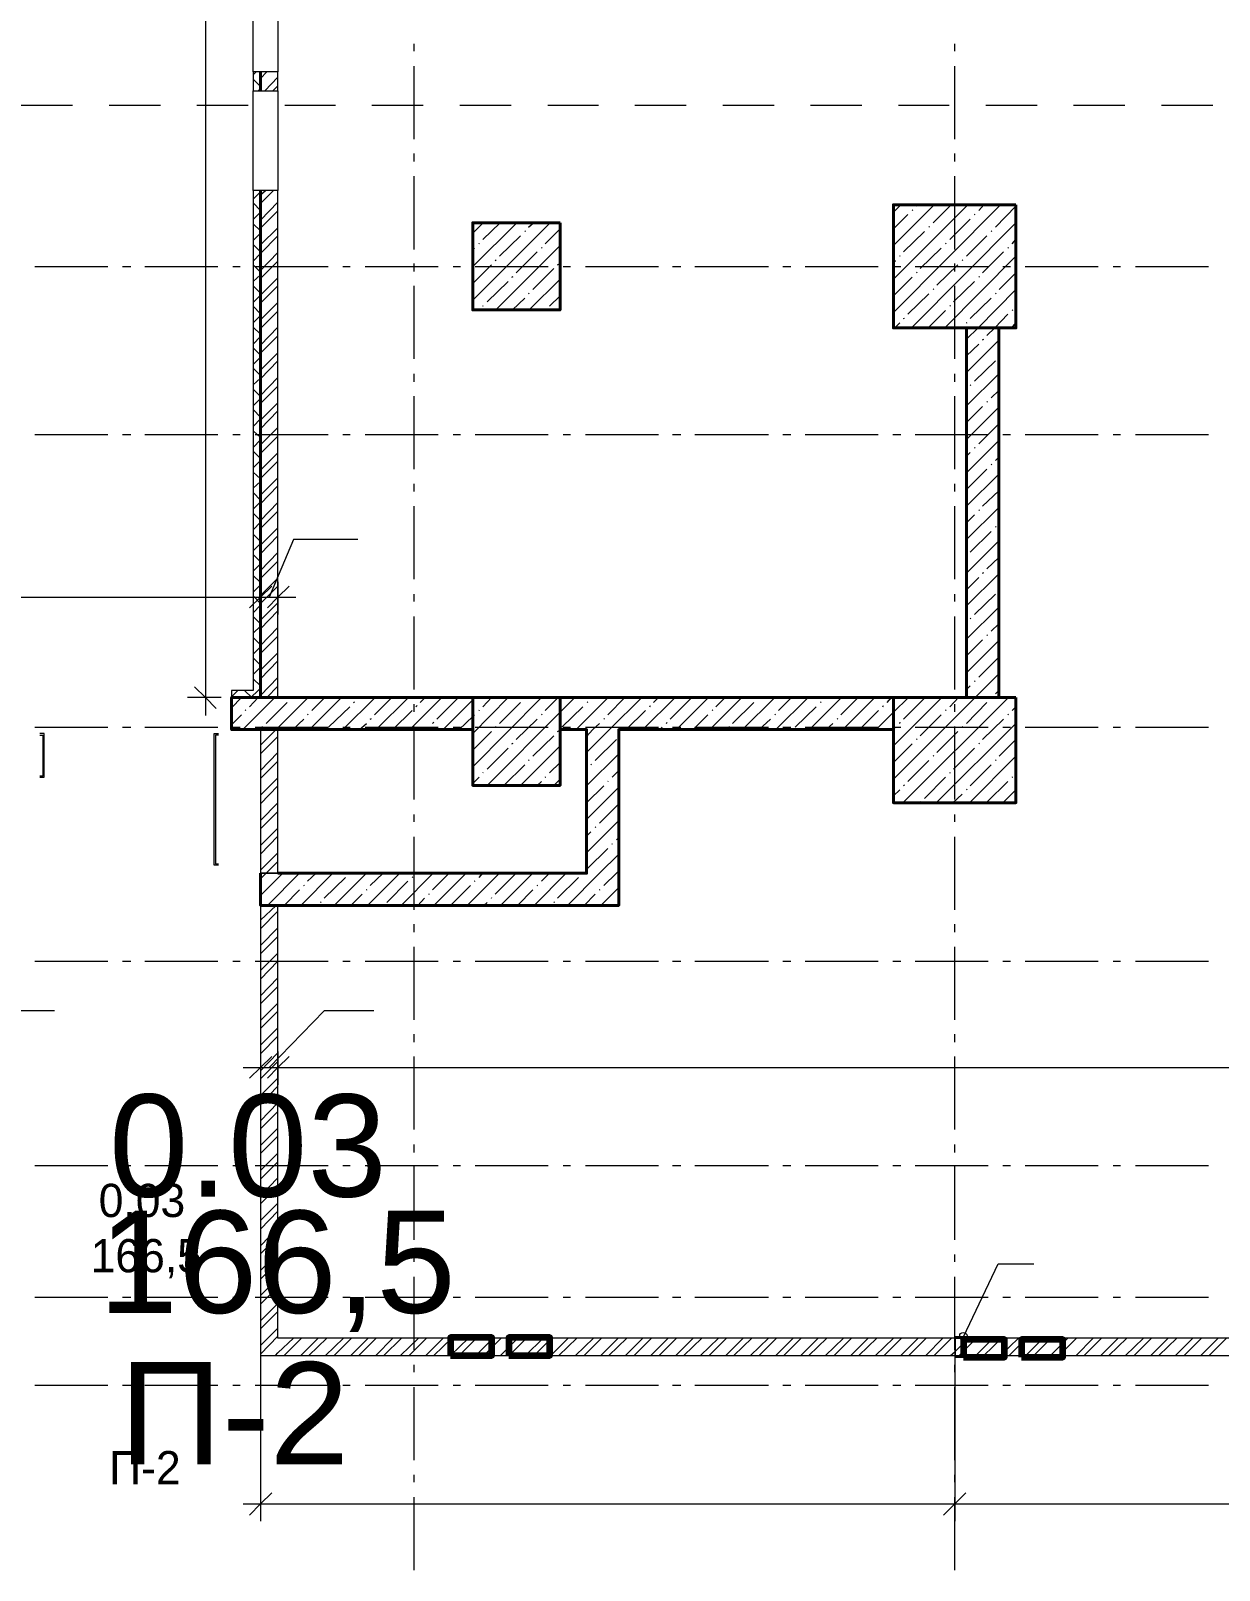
# Model space of a CAD drawing. Header units: millimetres. Extents: x -249154 to 415037, y -45458 to 354837.
# Drawn here: x -203124 to -194986, y 10750 to 21286 of the extents above; entities that cross this region are included whole.
import ezdxf

# ---------------------------------------------------------------- set-up
doc = ezdxf.new("R2010")
doc.units = ezdxf.units.MM
doc.layers.add('501 заделка отвертсии ком', color=5, linetype='Continuous', lineweight=158)
doc.layers.add('PDF _Текст', color=7, linetype='Continuous')
doc.styles.get("Standard").update_dxf_attribs({"font": 'arial.ttf'})

msp = doc.modelspace()

# ---------------------------------------------------------------- linework, layer by layer
at = {"lineweight": 9}
for points in [[(-201926.9, 24709.1), (-201926.9, 21684.4), (-201926.9, 16600.8)], [(-201549.9, 24586.3), (-201600.7, 24586.3), (-201600.7, 21684.4), (-201549.9, 21684.4), (-201431.3, 21684.4), (-201431.3, 21006.6), (-201549.9, 21006.6), (-201600.7, 21006.6), (-201600.7, 21684.4), (-201549.9, 21684.4)], [(-200499.3, 21146.4), (-200499.3, 21197.2)], [(-196796.7, 21146.4), (-196796.7, 21197.2)], [(-201600.7, 20985.4), (-201579.5, 21006.6)], [(-201549.9, 21006.6), (-201600.7, 21006.6), (-201600.7, 20875.2), (-201549.9, 20875.2), (-201431.3, 20875.2), (-201431.3, 20193.2), (-201549.9, 20193.2), (-201600.7, 20193.2), (-201600.7, 20875.2), (-201549.9, 20875.2)], [(-201549.9, 20960), (-201507.5, 21006.6)], [(-201520.2, 20875.2), (-201431.3, 20968.4)], [(-200499.3, 20544.8), (-200499.3, 21044.7)], [(-196796.7, 20544.8), (-196796.7, 21044.7)], [(-201549.9, 20904.9), (-201600.7, 20955.7)], [(-201566.8, 20875.2), (-201549.9, 20892.2)], [(-201465.1, 20875.2), (-201431.3, 20909.1)], [(-203189.3, 20777.8), (-202837.7, 20777.8)], [(-202587.8, 20777.8), (-202236.2, 20777.8)], [(-201986.2, 20777.8), (-201634.6, 20777.8)], [(-201384.7, 20777.8), (-201037.3, 20777.8)], [(-200787.3, 20777.8), (-200435.7, 20777.8)], [(-200185.8, 20777.8), (-199834.1, 20777.8)], [(-199584.2, 20777.8), (-199236.8, 20777.8)], [(-198986.9, 20777.8), (-198635.3, 20777.8)], [(-198385.3, 20777.8), (-198033.7, 20777.8)], [(-197783.8, 20777.8), (-197432.1, 20777.8)], [(-197182.2, 20777.8), (-196834.8, 20777.8)], [(-196584.9, 20777.8), (-196233.3, 20777.8)], [(-195983.3, 20777.8), (-195631.7, 20777.8)], [(-195381.8, 20777.8), (-195030.1, 20777.8)], [(-200499.3, 20392.3), (-200499.3, 20447.4)], [(-196796.7, 20392.3), (-196796.7, 20447.4)], [(-200499.3, 19790.7), (-200499.3, 20290.6)], [(-196796.7, 19790.7), (-196796.7, 20290.6)], [(-201549.9, 20193.2), (-201600.7, 20193.2), (-201600.7, 16770.2), (-201749, 16770.2), (-201749, 16723.6)], [(-201600.7, 20133.9), (-201549.9, 20184.7)], [(-201549.9, 20163.5), (-201516, 20193.2)], [(-201549.9, 20104.2), (-201460.9, 20193.2)], [(-201549.9, 16723.6), (-201431.3, 16723.6), (-201431.3, 20193.2), (-201549.9, 20193.2), (-201549.9, 16770.2)], [(-201549.9, 20057.6), (-201600.7, 20108.5)], [(-201600.7, 19994.1), (-201549.9, 20044.9)], [(-201549.9, 19989.9), (-201431.3, 20112.7)], [(-201549.9, 19934.8), (-201431.3, 20053.4)], [(-197216.1, 20044.9), (-197165.3, 20095.8)], [(-197216.1, 19816.2), (-196936.5, 20095.8)], [(-197216.1, 19587.4), (-196707.7, 20095.8)], [(-197216.1, 19358.6), (-196483.2, 20095.8)], [(-197216.1, 19930.5), (-197118.7, 20028)], [(-197089, 20057.6), (-197084.8, 20061.9)], [(-197059.3, 20087.3), (-197050.9, 20095.8)], [(-196945, 19972.9), (-196822.1, 20095.8)], [(-196661.1, 20028), (-196656.9, 20032.2)], [(-196631.5, 20057.6), (-196597.6, 20095.8)], [(-196517.1, 19943.3), (-196377.3, 20087.3)], [(-201549.9, 19917.8), (-201600.7, 19964.4)], [(-201549.9, 19820.4), (-201431.3, 19939)], [(-200096.8, 19900.9), (-200024.8, 19972.9)], [(-200096.8, 19672.1), (-199796, 19972.9)], [(-200096.8, 19443.4), (-199567.3, 19972.9)], [(-200029, 19858.5), (-199910.4, 19972.9)], [(-199740.9, 19913.6), (-199736.7, 19917.8)], [(-199715.5, 19943.3), (-199681.6, 19972.9)], [(-199601.2, 19828.9), (-199499.5, 19930.5)], [(-197148.3, 19773.8), (-197004.3, 19913.6)], [(-197093.2, 19252.7), (-196377.3, 19972.9)], [(-196974.6, 19943.3), (-196970.4, 19947.5)], [(-196830.6, 19858.5), (-196690.8, 19998.3)], [(-196546.7, 19913.6), (-196542.5, 19917.8)], [(-201600.7, 19850.1), (-201549.9, 19900.9)], [(-201549.9, 19773.8), (-201600.7, 19824.6)], [(-201549.9, 19761.1), (-201431.3, 19883.9)], [(-200054.4, 19828.9), (-200050.2, 19833.1)], [(-199940.1, 19375.6), (-199499.5, 19816.2)], [(-199914.6, 19744.1), (-199770.6, 19883.9)], [(-196860.2, 19828.9), (-196856, 19833.1)], [(-196716.2, 19744.1), (-196576.4, 19883.9)], [(-196402.7, 19828.9), (-196377.3, 19858.5)], [(-201600.7, 19710.3), (-201549.9, 19761.1)], [(-201549.9, 19646.7), (-201431.3, 19769.6)], [(-201549.9, 19591.6), (-201431.3, 19710.3)], [(-200096.8, 19786.5), (-200084.1, 19799.2)], [(-199944.3, 19714.5), (-199935.8, 19718.7)], [(-199800.3, 19629.8), (-199656.2, 19773.8)], [(-199626.6, 19799.2), (-199622.3, 19803.5)], [(-197216.1, 19701.8), (-197203.4, 19714.5)], [(-197173.7, 19744.1), (-197169.5, 19748.4)], [(-197033.9, 19659.4), (-196889.9, 19799.2)], [(-196864.5, 19252.7), (-196377.3, 19744.1)], [(-196745.9, 19714.5), (-196741.6, 19718.7)], [(-196606.1, 19629.8), (-196462, 19773.8)], [(-196432.4, 19799.2), (-196428.1, 19803.5)], [(-203096.1, 19672.1), (-202596.2, 19672.1)], [(-202494.6, 19672.1), (-202439.5, 19672.1)], [(-202342.1, 19672.1), (-201842.2, 19672.1)], [(-201740.5, 19672.1), (-201689.7, 19672.1)], [(-201549.9, 19634), (-201600.7, 19684.8)], [(-201600.7, 19570.5), (-201549.9, 19617.1)], [(-201588, 19672.1), (-201088.1, 19672.1)], [(-200986.4, 19672.1), (-200935.6, 19672.1)], [(-200833.9, 19672.1), (-200334, 19672.1)], [(-200499.3, 19638.2), (-200499.3, 19693.3)], [(-200232.4, 19672.1), (-200181.5, 19672.1)], [(-200096.8, 19557.7), (-199969.7, 19684.8)], [(-200079.9, 19672.1), (-199580, 19672.1)], [(-199829.9, 19600.1), (-199821.4, 19604.3)], [(-199685.9, 19515.4), (-199541.8, 19659.4)], [(-199516.4, 19684.8), (-199508, 19689.1)], [(-199478.3, 19672.1), (-199427.5, 19672.1)], [(-199325.8, 19672.1), (-198825.9, 19672.1)], [(-198728.5, 19672.1), (-198673.4, 19672.1)], [(-198576, 19672.1), (-198071.8, 19672.1)], [(-197974.4, 19672.1), (-197919.3, 19672.1)], [(-197821.9, 19672.1), (-197322, 19672.1)], [(-197220.3, 19672.1), (-197165.3, 19672.1)], [(-197216.1, 19473), (-197089, 19600.1)], [(-197067.8, 19672.1), (-196567.9, 19672.1)], [(-197059.3, 19629.8), (-197055.1, 19634)], [(-196919.5, 19545), (-196775.5, 19684.8)], [(-196796.7, 19638.2), (-196796.7, 19693.3)], [(-196631.5, 19600.1), (-196627.2, 19604.3)], [(-196491.7, 19515.4), (-196377.3, 19629.8)], [(-196466.3, 19672.1), (-196415.4, 19672.1)], [(-196313.7, 19672.1), (-195813.9, 19672.1)], [(-195712.2, 19672.1), (-195661.4, 19672.1)], [(-195559.7, 19672.1), (-195059.8, 19672.1)], [(-201549.9, 19490), (-201600.7, 19540.8)], [(-201549.9, 19477.3), (-201431.3, 19595.9)], [(-201549.9, 19422.2), (-201431.3, 19540.8)], [(-200499.3, 19040.9), (-200499.3, 19540.8)], [(-199999.4, 19430.7), (-199855.3, 19570.5)], [(-199711.3, 19375.6), (-199499.5, 19587.4)], [(-196945, 19515.4), (-196940.7, 19519.6)], [(-196805.2, 19430.7), (-196661.1, 19570.5)], [(-196796.7, 19040.9), (-196796.7, 19540.8)], [(-196716.2, 19176.5), (-196635.7, 19252.7), (-196377.3, 19515.4)], [(-201600.7, 19426.4), (-201549.9, 19477.3)], [(-201549.9, 19350.2), (-201600.7, 19401)], [(-201549.9, 19307.8), (-201431.3, 19426.4)], [(-200029, 19401), (-200024.8, 19405.2)], [(-199825.7, 19375.6), (-199740.9, 19456.1)], [(-199715.5, 19485.7), (-199711.3, 19490)], [(-199571.5, 19401), (-199499.5, 19473)], [(-197118.7, 19345.9), (-196974.6, 19485.7)], [(-196830.6, 19401), (-196826.3, 19405.2)], [(-196690.8, 19316.3), (-196546.7, 19456.1)], [(-196517.1, 19485.7), (-196512.9, 19490)], [(-201600.7, 19286.6), (-201549.9, 19337.5)], [(-201549.9, 19248.5), (-201431.3, 19367.1)], [(-199596.9, 19375.6), (-199596.9, 19375.6)], [(-197207.6, 19252.7), (-197173.7, 19286.6)], [(-197148.3, 19316.3), (-197139.8, 19320.5)], [(-196978.9, 19252.7), (-196860.2, 19371.3)], [(-196716.2, 19286.6), (-196712, 19290.9)], [(-196576.4, 19201.9), (-196521.3, 19252.7), (-196432.4, 19345.9)], [(-196406.9, 19252.7), (-196377.3, 19286.6)], [(-196402.7, 19371.3), (-196398.5, 19375.6)], [(-201549.9, 19210.4), (-201600.7, 19257)], [(-201600.7, 19142.6), (-201549.9, 19193.4)], [(-201549.9, 19134.1), (-201431.3, 19257)], [(-201549.9, 19079), (-201431.3, 19197.7)], [(-196750.1, 19252.7), (-196745.9, 19257)], [(-196606.1, 19172.2), (-196597.6, 19176.5)], [(-201549.9, 19066.3), (-201600.7, 19117.2)], [(-201549.9, 18964.7), (-201431.3, 19083.3)], [(-196716.2, 18947.7), (-196495.9, 19168)], [(-196716.2, 19062.1), (-196631.5, 19142.6)], [(-201600.7, 19002.8), (-201549.9, 19053.6)], [(-201549.9, 18926.5), (-201600.7, 18977.4)], [(-201549.9, 18905.3), (-201431.3, 19028.2)], [(-196661.1, 18888.4), (-196517.1, 19028.2)], [(-201600.7, 18863), (-201549.9, 18909.6)], [(-201549.9, 18791), (-201431.3, 18913.8)], [(-200499.3, 18884.2), (-200499.3, 18939.2)], [(-196796.7, 18884.2), (-196796.7, 18939.2)], [(-196716.2, 18718.9), (-196495.9, 18939.2)], [(-196690.8, 18858.7), (-196686.5, 18863)], [(-201549.9, 18782.5), (-201600.7, 18833.3)], [(-201600.7, 18718.9), (-201549.9, 18769.8)], [(-201549.9, 18735.9), (-201431.3, 18854.5)], [(-200499.3, 18286.8), (-200499.3, 18786.7)], [(-196796.7, 18286.8), (-196796.7, 18786.7)], [(-196546.7, 18774), (-196495.9, 18824.9)], [(-201549.9, 18642.7), (-201600.7, 18693.5)], [(-201549.9, 18621.5), (-201431.3, 18740.1)], [(-201549.9, 18562.2), (-201431.3, 18685.1)], [(-196716.2, 18604.6), (-196606.1, 18714.7)], [(-196716.2, 18490.2), (-196495.9, 18710.5)], [(-196576.4, 18744.4), (-196572.2, 18748.6)], [(-201600.7, 18579.1), (-201549.9, 18630)], [(-201549.9, 18502.9), (-201600.7, 18549.5)], [(-201549.9, 18452.1), (-201431.3, 18570.7)], [(-196631.5, 18460.5), (-196495.9, 18596.1)], [(-203096.1, 18524.1), (-202596.2, 18524.1)], [(-202494.6, 18524.1), (-202439.5, 18524.1)], [(-202342.1, 18524.1), (-201842.2, 18524.1)], [(-201740.5, 18524.1), (-201689.7, 18524.1)], [(-201600.7, 18435.1), (-201549.9, 18486)], [(-201588, 18524.1), (-201088.1, 18524.1)], [(-201549.9, 18392.8), (-201431.3, 18511.4)], [(-200986.4, 18524.1), (-200935.6, 18524.1)], [(-200833.9, 18524.1), (-200334, 18524.1)], [(-200232.4, 18524.1), (-200181.5, 18524.1)], [(-200079.9, 18524.1), (-199580, 18524.1)], [(-199478.3, 18524.1), (-199427.5, 18524.1)], [(-199325.8, 18524.1), (-198825.9, 18524.1)], [(-198728.5, 18524.1), (-198673.4, 18524.1)], [(-198576, 18524.1), (-198071.8, 18524.1)], [(-197974.4, 18524.1), (-197919.3, 18524.1)], [(-197821.9, 18524.1), (-197322, 18524.1)], [(-197220.3, 18524.1), (-197165.3, 18524.1)], [(-197067.8, 18524.1), (-196567.9, 18524.1)], [(-196716.2, 18261.4), (-196495.9, 18481.7)], [(-196466.3, 18524.1), (-196415.4, 18524.1)], [(-196313.7, 18524.1), (-195813.9, 18524.1)], [(-195712.2, 18524.1), (-195661.4, 18524.1)], [(-195559.7, 18524.1), (-195059.8, 18524.1)], [(-201549.9, 18358.9), (-201600.7, 18409.7)], [(-201600.7, 18295.3), (-201549.9, 18346.2)], [(-201549.9, 18278.4), (-201431.3, 18397)], [(-201549.9, 18223.3), (-201431.3, 18341.9)], [(-196716.2, 18375.8), (-196690.8, 18401.2)], [(-196661.1, 18430.9), (-196656.9, 18435.1)], [(-196517.1, 18346.2), (-196495.9, 18367.3)], [(-201549.9, 18219.1), (-201600.7, 18265.7)], [(-201549.9, 18108.9), (-201431.3, 18227.5)], [(-196716.2, 18147), (-196576.4, 18286.8)], [(-196716.2, 18032.7), (-196495.9, 18253)], [(-196546.7, 18316.5), (-196542.5, 18320.7)], [(-201600.7, 18155.5), (-201549.9, 18202.1)], [(-201549.9, 18075), (-201600.7, 18125.9)], [(-201549.9, 18049.6), (-201431.3, 18172.5)], [(-200499.3, 18134.3), (-200499.3, 18185.2)], [(-196796.7, 18134.3), (-196796.7, 18185.2)], [(-196606.1, 18032.7), (-196495.9, 18138.6)], [(-201600.7, 18011.5), (-201549.9, 18062.3)], [(-201549.9, 17935.2), (-201431.3, 18058.1)], [(-200499.3, 17532.8), (-200499.3, 18032.7)], [(-196796.7, 17532.8), (-196796.7, 18032.7)], [(-196716.2, 17803.9), (-196495.9, 18024.2)], [(-201549.9, 17935.2), (-201600.7, 17986.1)], [(-201600.7, 17871.7), (-201549.9, 17922.5)], [(-201549.9, 17880.2), (-201431.3, 17998.8)], [(-196716.2, 17918.3), (-196661.1, 17973.4)], [(-196631.5, 18003), (-196627.2, 18007.2)], [(-201549.9, 17791.2), (-201600.7, 17842)], [(-201549.9, 17765.8), (-201431.3, 17884.4)], [(-201549.9, 17706.5), (-201431.3, 17829.3)], [(-196690.8, 17719.2), (-196546.7, 17859)], [(-196517.1, 17888.6), (-196512.9, 17892.9)], [(-201600.7, 17727.6), (-201549.9, 17778.5)], [(-201549.9, 17651.4), (-201600.7, 17702.2)], [(-201549.9, 17592.1), (-201431.3, 17714.9)], [(-200884.8, 17803.9), (-201325.3, 17803.9), (-201490.6, 17409.9)], [(-196716.2, 17575.1), (-196495.9, 17795.4)], [(-201600.7, 17587.8), (-201549.9, 17638.7)], [(-201549.9, 17537), (-201431.3, 17655.6)], [(-196716.2, 17689.5), (-196712, 17693.8)], [(-196576.4, 17604.8), (-196495.9, 17681)], [(-201549.9, 17511.6), (-201600.7, 17558.2)], [(-201600.7, 17443.8), (-201549.9, 17494.6)], [(-201549.9, 17422.6), (-201431.3, 17541.2)], [(-201549.9, 17515.8), (-201549.9, 17409.9), (-201549.9, 17291.3)], [(-201431.3, 17515.8), (-201431.3, 17409.9), (-201431.3, 17291.3)], [(-196716.2, 17350.6), (-196495.9, 17570.9)], [(-196716.2, 17460.8), (-196631.5, 17545.5)], [(-196606.1, 17575.1), (-196597.6, 17579.4)], [(-203939.2, 17409.9), (-203701.9, 17409.9), (-201549.9, 17409.9), (-201308.4, 17409.9)], [(-201549.9, 17367.6), (-201600.7, 17418.4)], [(-201549.9, 17367.6), (-201431.3, 17486.2)], [(-200499.3, 17380.3), (-200499.3, 17431.1)], [(-196796.7, 17380.3), (-196796.7, 17431.1)], [(-196661.1, 17291.3), (-196517.1, 17431.1)], [(-201600.7, 17304), (-201549.9, 17354.8)], [(-201549.9, 17253.2), (-201431.3, 17371.8)], [(-201549.9, 17193.9), (-201431.3, 17316.7)], [(-196716.2, 17121.8), (-196495.9, 17342.1)], [(-201549.9, 17227.8), (-201600.7, 17278.6)], [(-201600.7, 17164.2), (-201549.9, 17210.8)], [(-201549.9, 17079.5), (-201431.3, 17202.3)], [(-200499.3, 16778.7), (-200499.3, 17278.6)], [(-196796.7, 16778.7), (-196796.7, 17278.6)], [(-196690.8, 17261.6), (-196686.5, 17265.9)], [(-196546.7, 17176.9), (-196495.9, 17227.8)], [(-201549.9, 17083.7), (-201600.7, 17134.6)], [(-201600.7, 17020.2), (-201549.9, 17071)], [(-201549.9, 17024.4), (-201431.3, 17143)], [(-196716.2, 17007.5), (-196606.1, 17117.6)], [(-196716.2, 16893.1), (-196495.9, 17113.4)], [(-196576.4, 17147.3), (-196572.2, 17151.5)], [(-201549.9, 16943.9), (-201600.7, 16994.8)], [(-201549.9, 16910), (-201431.3, 17028.6)], [(-201549.9, 16850.7), (-201431.3, 16973.6)], [(-196631.5, 16863.4), (-196495.9, 16999)], [(-201600.7, 16880.4), (-201549.9, 16931.2)], [(-201549.9, 16736.3), (-201431.3, 16859.2)], [(-197216.1, 16164.4), (-196656.9, 16723.6), (-196495.9, 16884.6)], [(-201749, 16727.9), (-201706.6, 16770.2)], [(-201609.2, 16723.6), (-201660, 16770.2)], [(-201617.6, 16723.6), (-201566.8, 16770.2), (-201549.9, 16787.2)], [(-201549.9, 16804.1), (-201600.7, 16850.7)], [(-201507.5, 16723.6), (-201431.3, 16799.9)], [(-196716.2, 16778.7), (-196690.8, 16804.1)], [(-196661.1, 16833.8), (-196656.9, 16838)], [(-196517.1, 16749), (-196495.9, 16770.2)], [(-201821, 16723.6), (-201926.9, 16723.6), (-202049.8, 16723.6)], [(-201749, 16651.6), (-201681.2, 16723.6)], [(-201672.7, 16503.3), (-201452.4, 16723.6)], [(-201626.1, 16660.1), (-201566.8, 16723.6)], [(-201511.7, 16545.7), (-201367.7, 16689.7)], [(-201444, 16503.3), (-201223.7, 16723.6)], [(-201342.3, 16719.4), (-201338.1, 16723.6)], [(-201215.2, 16503.3), (-200994.9, 16723.6)], [(-201198.3, 16634.7), (-201109.3, 16723.6)], [(-201083.9, 16520.3), (-200939.8, 16660.1)], [(-200986.4, 16503.3), (-200766.1, 16723.6)], [(-200914.4, 16689.7), (-200905.9, 16694)], [(-200884.8, 16719.4), (-200880.5, 16723.6)], [(-200770.4, 16605), (-200651.8, 16723.6)], [(-200757.7, 16503.3), (-200537.4, 16723.6)], [(-200528.9, 16503.3), (-200308.6, 16723.6)], [(-200499.3, 16626.2), (-200499.3, 16677)], [(-200486.5, 16660.1), (-200478.1, 16668.6)], [(-200456.9, 16689.7), (-200423, 16723.6)], [(-200342.5, 16575.4), (-200198.5, 16719.4)], [(-200300.1, 16503.3), (-200096.8, 16706.7), (-200084.1, 16723.6)], [(-200096.8, 16477.9), (-199855.3, 16723.6)], [(-200096.8, 16249.2), (-199626.6, 16723.6)], [(-200029, 16660.1), (-199969.7, 16723.6)], [(-199999.4, 16122.1), (-199499.5, 16622), (-199397.8, 16723.6)], [(-199914.6, 16545.7), (-199770.6, 16689.7)], [(-199740.9, 16719.4), (-199740.9, 16723.6)], [(-199601.2, 16634.7), (-199512.2, 16723.6)], [(-199486.8, 16520.3), (-199342.7, 16660.1)], [(-199389.3, 16503.3), (-199169, 16723.6)], [(-199317.3, 16346.6), (-199160.6, 16503.3), (-198940.3, 16723.6)], [(-199313.1, 16689.7), (-199308.8, 16694)], [(-199287.7, 16719.4), (-199283.4, 16723.6)], [(-199173.3, 16605), (-199054.7, 16723.6)], [(-198931.8, 16503.3), (-198711.5, 16723.6)], [(-198885.2, 16660.1), (-198881, 16668.6)], [(-198859.8, 16689.7), (-198825.9, 16723.6)], [(-198745.4, 16575.4), (-198601.4, 16719.4)], [(-198703, 16503.3), (-198482.8, 16723.6)], [(-198474.3, 16503.3), (-198254, 16723.6)], [(-198431.9, 16660.1), (-198368.4, 16723.6)], [(-198317.5, 16545.7), (-198173.5, 16689.7)], [(-198249.8, 16503.3), (-198029.5, 16723.6)], [(-198143.8, 16719.4), (-198143.8, 16723.6)], [(-198021, 16503.3), (-197800.7, 16723.6)], [(-198004, 16634.7), (-197915.1, 16723.6)], [(-197889.7, 16520.3), (-197745.6, 16660.1)], [(-197792.2, 16503.3), (-197571.9, 16723.6)], [(-197716, 16689.7), (-197711.7, 16694)], [(-197686.3, 16719.4), (-197686.3, 16723.6)], [(-197576.2, 16605), (-197457.6, 16723.6)], [(-197563.5, 16503.3), (-197343.2, 16723.6)], [(-197334.7, 16503.3), (-197216.1, 16622), (-197114.4, 16723.6)], [(-197288.1, 16660.1), (-197283.9, 16668.6)], [(-197258.5, 16689.7), (-197228.8, 16723.6)], [(-197216.1, 16393.2), (-196885.7, 16723.6)], [(-197152.5, 16003.5), (-196428.1, 16723.6)], [(-197148.3, 16575.4), (-197004.3, 16719.4)], [(-196830.6, 16660.1), (-196771.3, 16723.6)], [(-196796.7, 16626.2), (-196796.7, 16677)], [(-196716.2, 16545.7), (-196576.4, 16689.7)], [(-196546.7, 16719.4), (-196542.5, 16723.6)], [(-196542.5, 16723.6), (-196542.5, 16723.6)], [(-196402.7, 16634.7), (-196377.3, 16660.1)], [(-201749, 16537.2), (-201681.2, 16605)], [(-201655.8, 16634.7), (-201651.5, 16638.9)], [(-201329.6, 16503.3), (-201253.3, 16575.4)], [(-201227.9, 16605), (-201223.7, 16609.2)], [(-200872.1, 16503.3), (-200825.5, 16545.7)], [(-200800, 16575.4), (-200791.6, 16579.6)], [(-200643.3, 16503.3), (-200512, 16634.7)], [(-200372.2, 16545.7), (-200363.7, 16554.2)], [(-200190, 16503.3), (-200096.8, 16592.3), (-200084.1, 16605)], [(-200054.4, 16634.7), (-200050.2, 16638.9)], [(-199800.3, 16435.6), (-199656.2, 16575.4)], [(-199626.6, 16605), (-199622.3, 16609.2)], [(-199317.3, 16456.7), (-199275, 16503.3), (-199228.4, 16545.7)], [(-199198.7, 16575.4), (-199194.5, 16579.6)], [(-199046.2, 16503.3), (-198914.9, 16634.7)], [(-198770.8, 16545.7), (-198766.6, 16554.2)], [(-198588.7, 16503.3), (-198487, 16605)], [(-198457.3, 16634.7), (-198453.1, 16638.9)], [(-198135.4, 16503.3), (-198059.1, 16575.4)], [(-198029.5, 16605), (-198025.2, 16609.2)], [(-197677.9, 16503.3), (-197631.3, 16545.7)], [(-197601.6, 16575.4), (-197597.4, 16579.6)], [(-197449.1, 16503.3), (-197317.8, 16634.7)], [(-197173.7, 16545.7), (-197169.5, 16554.2)], [(-197033.9, 16461), (-196889.9, 16605)], [(-196923.8, 16003.5), (-196377.3, 16545.7)], [(-196860.2, 16634.7), (-196856, 16638.9)], [(-196606.1, 16435.6), (-196462, 16575.4)], [(-196432.4, 16605), (-196428.1, 16609.2)], [(-203096.1, 16520.3), (-202596.2, 16520.3)], [(-203062.2, 16177.1), (-203032.6, 16177.1), (-203032.6, 16477.9), (-203062.2, 16477.9)], [(-203062.2, 16465.2), (-203041.1, 16465.2), (-203041.1, 16185.6), (-203062.2, 16185.6)], [(-202494.6, 16520.3), (-202439.5, 16520.3)], [(-202342.1, 16520.3), (-201842.2, 16520.3)], [(-201837.9, 15575.6), (-201867.6, 15575.6), (-201867.6, 16477.9), (-201837.9, 16477.9)], [(-201837.9, 16465.2), (-201859.1, 16465.2), (-201859.1, 15584.1), (-201837.9, 15584.1)], [(-201740.5, 16520.3), (-201689.7, 16520.3)], [(-201588, 16520.3), (-201088.1, 16520.3)], [(-201549.9, 16397.4), (-201444, 16503.3)], [(-201549.9, 16338.1), (-201431.3, 16456.7)], [(-201541.4, 16520.3), (-201537.2, 16524.5)], [(-200986.4, 16520.3), (-200935.6, 16520.3)], [(-200833.9, 16520.3), (-200334, 16520.3)], [(-200499.3, 16024.6), (-200499.3, 16524.5)], [(-200414.5, 16503.3), (-200397.6, 16520.3)], [(-200232.4, 16520.3), (-200181.5, 16520.3)], [(-200096.8, 16363.5), (-199969.7, 16490.6)], [(-200079.9, 16520.3), (-199580, 16520.3)], [(-199944.3, 16520.3), (-199935.8, 16524.5)], [(-199685.9, 16321.2), (-199541.8, 16461)], [(-199516.4, 16490.6), (-199508, 16494.9)], [(-199478.3, 16520.3), (-199427.5, 16520.3)], [(-199325.8, 16520.3), (-198825.9, 16520.3)], [(-198817.4, 16503.3), (-198800.5, 16520.3)], [(-198728.5, 16520.3), (-198673.4, 16520.3)], [(-198576, 16520.3), (-198071.8, 16520.3)], [(-198343, 16520.3), (-198338.7, 16524.5)], [(-197974.4, 16520.3), (-197919.3, 16520.3)], [(-197821.9, 16520.3), (-197322, 16520.3)], [(-197220.3, 16503.3), (-197216.1, 16507.6), (-197203.4, 16520.3)], [(-197220.3, 16520.3), (-197165.3, 16520.3)], [(-197067.8, 16520.3), (-196567.9, 16520.3)], [(-197059.3, 16435.6), (-197055.1, 16439.8)], [(-196919.5, 16346.6), (-196775.5, 16490.6)], [(-196796.7, 16024.6), (-196796.7, 16524.5)], [(-196745.9, 16520.3), (-196741.6, 16524.5)], [(-196466.3, 16520.3), (-196415.4, 16520.3)], [(-196313.7, 16520.3), (-195813.9, 16520.3)], [(-195712.2, 16520.3), (-195661.4, 16520.3)], [(-195559.7, 16520.3), (-195059.8, 16520.3)], [(-201549.9, 16223.7), (-201431.3, 16346.6)], [(-199999.4, 16232.2), (-199855.3, 16376.3)], [(-199829.9, 16405.9), (-199821.4, 16410.1)], [(-199770.6, 16122.1), (-199499.5, 16393.2)], [(-199317.3, 16117.8), (-199097, 16338.1)], [(-199258, 16291.5), (-199114, 16435.6)], [(-197216.1, 16278.8), (-197089, 16405.9)], [(-196805.2, 16232.2), (-196661.1, 16376.3)], [(-196631.5, 16405.9), (-196627.2, 16410.1)], [(-196491.7, 16321.2), (-196377.3, 16435.6)], [(-201549.9, 16168.7), (-201431.3, 16287.3)], [(-199885, 16122.1), (-199740.9, 16261.9)], [(-199715.5, 16291.5), (-199711.3, 16295.8)], [(-199571.5, 16206.8), (-199499.5, 16278.8)], [(-199317.3, 16232.2), (-199313.1, 16232.2)], [(-199287.7, 16261.9), (-199283.4, 16266.1)], [(-197118.7, 16147.5), (-196974.6, 16291.5)], [(-196945, 16321.2), (-196940.7, 16325.4)], [(-196695, 16003.5), (-196377.3, 16321.2)], [(-196690.8, 16117.8), (-196546.7, 16261.9)], [(-196517.1, 16291.5), (-196512.9, 16295.8)], [(-201549.9, 16054.3), (-201431.3, 16172.9)], [(-200096.8, 16134.8), (-200054.4, 16177.1)], [(-200029, 16206.8), (-200024.8, 16211)], [(-199656.2, 16122.1), (-199626.6, 16147.5)], [(-199601.2, 16177.1), (-199596.9, 16181.4)], [(-199541.8, 16122.1), (-199499.5, 16164.4)], [(-199173.3, 16147.5), (-199169, 16151.7)], [(-199143.6, 16177.1), (-199097, 16223.7)], [(-197148.3, 16117.8), (-197139.8, 16126.3)], [(-197004.3, 16033.1), (-196860.2, 16177.1)], [(-196830.6, 16206.8), (-196826.3, 16211)], [(-196576.4, 16007.7), (-196432.4, 16147.5)], [(-196402.7, 16177.1), (-196398.5, 16181.4)], [(-201549.9, 15995), (-201431.3, 16117.8)], [(-199317.3, 16003.5), (-199198.7, 16117.8)], [(-199317.3, 15889.1), (-199097, 16109.4)], [(-197216.1, 16050.1), (-197173.7, 16092.4)], [(-196809.4, 16003.5), (-196745.9, 16062.8)], [(-196716.2, 16092.4), (-196712, 16096.7)], [(-196466.3, 16003.5), (-196377.3, 16092.4)], [(-201549.9, 15880.6), (-201431.3, 16003.5)], [(-201549.9, 15825.5), (-201431.3, 15944.1)], [(-200499.3, 15872.1), (-200499.3, 15923)], [(-199228.4, 15863.7), (-199097, 15995)], [(-197033.9, 16007.7), (-197025.5, 16011.9)], [(-196796.7, 15872.1), (-196796.7, 15923)], [(-201549.9, 15711.1), (-201431.3, 15829.8)], [(-199317.3, 15660.3), (-199097, 15880.6)], [(-199317.3, 15774.7), (-199287.7, 15804.3)], [(-199258, 15834), (-199253.8, 15838.2)], [(-201549.9, 15651.8), (-201431.3, 15774.7)], [(-200499.3, 15270.6), (-200499.3, 15770.5)], [(-199143.6, 15719.6), (-199139.4, 15723.9)], [(-199114, 15749.3), (-199097, 15766.2)], [(-196796.7, 15270.6), (-196796.7, 15770.5)], [(-201549.9, 15541.7), (-201431.3, 15660.3)], [(-201511.7, 15520.5), (-201431.3, 15601)], [(-199448.6, 15300.2), (-199228.4, 15520.5), (-199097, 15651.8)], [(-199313.1, 15550.2), (-199173.3, 15690)], [(-201549.9, 15482.4), (-201511.7, 15520.5)], [(-201431.3, 15520.5), (-201549.9, 15520.5)], [(-201541.4, 15376.5), (-201397.4, 15520.5)], [(-201503.3, 15300.2), (-201283, 15520.5)], [(-201274.5, 15300.2), (-201054.2, 15520.5)], [(-201227.9, 15465.4), (-201168.6, 15520.5)], [(-201113.5, 15351.1), (-200969.5, 15490.9)], [(-201045.7, 15300.2), (-200825.5, 15520.5)], [(-200939.8, 15520.5), (-200939.8, 15520.5)], [(-200817, 15300.2), (-200596.7, 15520.5)], [(-200800, 15435.8), (-200711.1, 15520.5)], [(-200588.2, 15300.2), (-200367.9, 15520.5)], [(-200512, 15490.9), (-200507.7, 15495.1)], [(-200486.5, 15520.5), (-200482.3, 15520.5)], [(-200372.2, 15406.1), (-200257.8, 15520.5)], [(-200363.7, 15300.2), (-200143.4, 15520.5)], [(-200134.9, 15300.2), (-199914.6, 15520.5)], [(-200054.4, 15490.9), (-200029, 15520.5)], [(-199944.3, 15376.5), (-199800.3, 15520.5)], [(-199906.2, 15300.2), (-199685.9, 15520.5)], [(-199677.4, 15300.2), (-199457.1, 15520.5)], [(-199626.6, 15465.4), (-199571.5, 15520.5)], [(-199516.4, 15351.1), (-199372.4, 15490.9)], [(-199342.7, 15520.5), (-199342.7, 15520.5)], [(-199198.7, 15435.8), (-199114, 15520.5), (-199097, 15537.5)], [(-201388.9, 15300.2), (-201283, 15406.1)], [(-201253.3, 15435.8), (-201249.1, 15440)], [(-200825.5, 15406.1), (-200821.2, 15410.4)], [(-200685.7, 15321.4), (-200541.6, 15465.4)], [(-200249.3, 15300.2), (-200113.7, 15435.8)], [(-200084.1, 15465.4), (-200079.9, 15469.7)], [(-199791.8, 15300.2), (-199685.9, 15406.1)], [(-199656.2, 15435.8), (-199652, 15440)], [(-199228.4, 15406.1), (-199224.1, 15410.4)], [(-199219.9, 15300.2), (-199097, 15423.1)], [(-201549.9, 15198.5), (-201444, 15300.2)], [(-196796.7, 12339), (-201431.3, 12339), (-201431.3, 15300.2), (-201549.9, 15300.2), (-201549.9, 12220.4), (-201431.3, 12220.4), (-196796.7, 12220.4)], [(-201138.9, 15321.4), (-201134.7, 15325.6)], [(-200931.4, 15300.2), (-200855.1, 15376.5)], [(-200473.8, 15300.2), (-200427.2, 15351.1)], [(-200397.6, 15376.5), (-200393.3, 15380.7)], [(-200020.5, 15300.2), (-199999.4, 15321.4)], [(-199969.7, 15351.1), (-199965.5, 15355.3)], [(-199541.8, 15321.4), (-199537.6, 15325.6)], [(-199334.3, 15300.2), (-199258, 15376.5)], [(-201549.9, 15139.2), (-201431.3, 15262.1)], [(-200499.3, 15118.1), (-200499.3, 15173.1)], [(-196796.7, 15118.1), (-196796.7, 15173.1)], [(-201549.9, 15024.9), (-201431.3, 15147.7)], [(-201549.9, 14969.8), (-201431.3, 15088.4)], [(-201549.9, 14855.4), (-201431.3, 14974)], [(-200499.3, 14516.5), (-200499.3, 15016.4)], [(-196796.7, 14516.5), (-196796.7, 15016.4)], [(-203096.1, 14918.9), (-202596.2, 14918.9)], [(-202494.6, 14918.9), (-202439.5, 14918.9)], [(-202342.1, 14918.9), (-201842.2, 14918.9)], [(-201740.5, 14918.9), (-201689.7, 14918.9)], [(-201588, 14918.9), (-201088.1, 14918.9)], [(-201549.9, 14796.1), (-201431.3, 14918.9)], [(-200986.4, 14918.9), (-200935.6, 14918.9)], [(-200833.9, 14918.9), (-200334, 14918.9)], [(-200232.4, 14918.9), (-200181.5, 14918.9)], [(-200079.9, 14918.9), (-199580, 14918.9)], [(-199478.3, 14918.9), (-199427.5, 14918.9)], [(-199325.8, 14918.9), (-198825.9, 14918.9)], [(-198728.5, 14918.9), (-198673.4, 14918.9)], [(-198576, 14918.9), (-198071.8, 14918.9)], [(-197974.4, 14918.9), (-197919.3, 14918.9)], [(-197821.9, 14918.9), (-197322, 14918.9)], [(-197220.3, 14918.9), (-197165.3, 14918.9)], [(-197067.8, 14918.9), (-196567.9, 14918.9)], [(-196466.3, 14918.9), (-196415.4, 14918.9)], [(-196313.7, 14918.9), (-195813.9, 14918.9)], [(-195712.2, 14918.9), (-195661.4, 14918.9)], [(-195559.7, 14918.9), (-195059.8, 14918.9)], [(-201549.9, 14681.7), (-201431.3, 14804.6)], [(-201549.9, 14626.6), (-201431.3, 14745.3)], [(-202960.6, 14580), (-203405.4, 14580), (-203761.2, 14190.3)], [(-201549.9, 14512.3), (-201431.3, 14630.9)], [(-201549.9, 14457.2), (-201431.3, 14575.8)], [(-200774.6, 14580), (-201113.5, 14580), (-201490.6, 14190.3)], [(-201549.9, 14342.8), (-201431.3, 14461.4)], [(-201549.9, 14283.5), (-201431.3, 14406.4)], [(-200499.3, 14364), (-200499.3, 14419.1)], [(-196796.7, 14364), (-196796.7, 14419.1)], [(-201549.9, 14300.4), (-201549.9, 14190.3), (-201549.9, 14071.7)], [(-201549.9, 14169.1), (-201431.3, 14292)], [(-201549.9, 14114), (-201431.3, 14232.7)], [(-201431.3, 14300.4), (-201431.3, 14190.3), (-201431.3, 14071.7)], [(-200499.3, 13766.7), (-200499.3, 14266.6)], [(-196796.7, 13766.7), (-196796.7, 14266.6)], [(-201668.5, 14190.3), (-201431.3, 14190.3), (-191713.1, 14190.3)], [(-201549.9, 13999.7), (-201431.3, 14118.3)], [(-201549.9, 13940.4), (-201431.3, 14063.2)], [(-201549.9, 13826), (-201431.3, 13948.8)], [(-201549.9, 13770.9), (-201431.3, 13889.5)], [(-201549.9, 13656.5), (-201431.3, 13775.1)], [(-201549.9, 13601.4), (-201431.3, 13720.1)], [(-201549.9, 13487.1), (-201431.3, 13605.7)], [(-200499.3, 13609.9), (-200499.3, 13665)], [(-196796.7, 13609.9), (-196796.7, 13665)], [(-203096.1, 13521), (-202596.2, 13521)], [(-202494.6, 13521), (-202439.5, 13521)], [(-202342.1, 13521), (-201842.2, 13521)], [(-201740.5, 13521), (-201689.7, 13521)], [(-201588, 13521), (-201088.1, 13521)], [(-201549.9, 13427.8), (-201431.3, 13546.4)], [(-200986.4, 13521), (-200935.6, 13521)], [(-200833.9, 13521), (-200334, 13521)], [(-200499.3, 13012.6), (-200499.3, 13512.5)], [(-200232.4, 13521), (-200181.5, 13521)], [(-200079.9, 13521), (-199580, 13521)], [(-199478.3, 13521), (-199427.5, 13521)], [(-199325.8, 13521), (-198825.9, 13521)], [(-198728.5, 13521), (-198673.4, 13521)], [(-198576, 13521), (-198071.8, 13521)], [(-197974.4, 13521), (-197919.3, 13521)], [(-197821.9, 13521), (-197322, 13521)], [(-197220.3, 13521), (-197165.3, 13521)], [(-197067.8, 13521), (-196567.9, 13521)], [(-196796.7, 13012.6), (-196796.7, 13512.5)], [(-196466.3, 13521), (-196415.4, 13521)], [(-196313.7, 13521), (-195813.9, 13521)], [(-195712.2, 13521), (-195661.4, 13521)], [(-195559.7, 13521), (-195059.8, 13521)], [(-201549.9, 13313.4), (-201431.3, 13436.2)], [(-201549.9, 13258.3), (-201431.3, 13376.9)], [(-201549.9, 13143.9), (-201431.3, 13262.5)], [(-201549.9, 13084.6), (-201431.3, 13207.5)], [(-201549.9, 12970.2), (-201431.3, 13093.1)], [(-201549.9, 12915.2), (-201431.3, 13033.8)], [(-201549.9, 12800.8), (-201431.3, 12919.4)], [(-201549.9, 12741.5), (-201431.3, 12864.3)], [(-200499.3, 12860.1), (-200499.3, 12910.9)], [(-196796.7, 12860.1), (-196796.7, 12910.9)], [(-201549.9, 12631.3), (-201431.3, 12749.9)], [(-200499.3, 12258.5), (-200499.3, 12758.4)], [(-196796.7, 12258.5), (-196796.7, 12758.4)], [(-196737.4, 12347.5), (-196500.1, 12847.4), (-196254.4, 12847.4)], [(-201549.9, 12572), (-201431.3, 12690.6)], [(-203096.1, 12618.6), (-202596.2, 12618.6)], [(-202494.6, 12618.6), (-202439.5, 12618.6)], [(-202342.1, 12618.6), (-201842.2, 12618.6)], [(-201740.5, 12618.6), (-201689.7, 12618.6)], [(-201588, 12618.6), (-201088.1, 12618.6)], [(-201549.9, 12457.6), (-201431.3, 12576.3)], [(-200986.4, 12618.6), (-200935.6, 12618.6)], [(-200833.9, 12618.6), (-200334, 12618.6)], [(-200232.4, 12618.6), (-200181.5, 12618.6)], [(-200079.9, 12618.6), (-199580, 12618.6)], [(-199478.3, 12618.6), (-199427.5, 12618.6)], [(-199325.8, 12618.6), (-198825.9, 12618.6)], [(-198728.5, 12618.6), (-198673.4, 12618.6)], [(-198576, 12618.6), (-198071.8, 12618.6)], [(-197974.4, 12618.6), (-197919.3, 12618.6)], [(-197821.9, 12618.6), (-197322, 12618.6)], [(-197220.3, 12618.6), (-197165.3, 12618.6)], [(-197067.8, 12618.6), (-196567.9, 12618.6)], [(-196466.3, 12618.6), (-196415.4, 12618.6)], [(-196313.7, 12618.6), (-195813.9, 12618.6)], [(-195712.2, 12618.6), (-195661.4, 12618.6)], [(-195559.7, 12618.6), (-195059.8, 12618.6)], [(-201549.9, 12402.6), (-201431.3, 12521.2)], [(-201549.9, 12288.2), (-201431.3, 12406.8)], [(-201549.9, 12228.9), (-201431.3, 12351.7)], [(-201448.2, 12220.4), (-201431.3, 12237.3), (-201325.3, 12339)], [(-201388.9, 12220.4), (-201270.3, 12339)], [(-201274.5, 12220.4), (-201155.9, 12339)], [(-201219.4, 12220.4), (-201096.6, 12339)], [(-201105.1, 12220.4), (-200982.2, 12339)], [(-201045.7, 12220.4), (-200927.1, 12339)], [(-200931.4, 12220.4), (-200812.7, 12339)], [(-200876.3, 12220.4), (-200757.7, 12339)], [(-200761.9, 12220.4), (-200643.3, 12339)], [(-200706.8, 12220.4), (-200584, 12339)], [(-200592.5, 12220.4), (-200469.6, 12339)], [(-200533.1, 12220.4), (-200414.5, 12339)], [(-200418.8, 12220.4), (-200300.1, 12339)], [(-200363.7, 12220.4), (-200240.8, 12339)], [(-200249.3, 12220.4), (-200126.5, 12339)], [(-200190, 12220.4), (-200071.4, 12339)], [(-200075.6, 12220.4), (-199957, 12339)], [(-200020.5, 12220.4), (-199901.9, 12339)], [(-199906.2, 12220.4), (-199787.5, 12339)], [(-199846.9, 12220.4), (-199728.2, 12339)], [(-199736.7, 12220.4), (-199613.9, 12339)], [(-199677.4, 12220.4), (-199558.8, 12339)], [(-199563, 12220.4), (-199444.4, 12339)], [(-199508, 12220.4), (-199385.1, 12339)], [(-199393.6, 12220.4), (-199270.7, 12339)], [(-199334.3, 12220.4), (-199215.6, 12339)], [(-199219.9, 12220.4), (-199101.3, 12339)], [(-199164.8, 12220.4), (-199042, 12339)], [(-199050.4, 12220.4), (-198931.8, 12339)], [(-198991.1, 12220.4), (-198872.5, 12339)], [(-198876.7, 12220.4), (-198758.1, 12339)], [(-198821.7, 12220.4), (-198703, 12339)], [(-198707.3, 12220.4), (-198588.7, 12339)], [(-198652.2, 12220.4), (-198529.4, 12339)], [(-198537.8, 12220.4), (-198415, 12339)], [(-198478.5, 12220.4), (-198359.9, 12339)], [(-198364.1, 12220.4), (-198245.5, 12339)], [(-198309.1, 12220.4), (-198186.2, 12339)], [(-198194.7, 12220.4), (-198071.8, 12339)], [(-198135.4, 12220.4), (-198016.8, 12339)], [(-198021, 12220.4), (-197902.4, 12339)], [(-197965.9, 12220.4), (-197847.3, 12339)], [(-197851.5, 12220.4), (-197732.9, 12339)], [(-197796.5, 12220.4), (-197673.6, 12339)], [(-197682.1, 12220.4), (-197559.2, 12339)], [(-197622.8, 12220.4), (-197504.2, 12339)], [(-197508.4, 12220.4), (-197389.8, 12339)], [(-197453.3, 12220.4), (-197330.5, 12339)], [(-197338.9, 12220.4), (-197216.1, 12339)], [(-197279.6, 12220.4), (-197161, 12339)], [(-197165.3, 12220.4), (-197046.6, 12339)], [(-197110.2, 12220.4), (-196991.6, 12339)], [(-196995.8, 12220.4), (-196877.2, 12339)], [(-196936.5, 12220.4), (-196817.9, 12339)], [(-196792.5, 12250.1), (-196703.5, 12339)], [(-196792.5, 12220.4), (-194784.4, 12220.4), (-194784.4, 12339), (-196792.5, 12339)], [(-196767, 12220.4), (-196648.4, 12339)], [(-196652.7, 12220.4), (-196534, 12339)], [(-196597.6, 12220.4), (-196474.7, 12339)], [(-196483.2, 12220.4), (-196360.3, 12339)], [(-196423.9, 12220.4), (-196305.3, 12339)], [(-196309.5, 12220.4), (-196190.9, 12339)], [(-196254.4, 12220.4), (-196135.8, 12339)], [(-196140.1, 12220.4), (-196021.4, 12339)], [(-196080.7, 12220.4), (-195962.1, 12339)], [(-195966.4, 12220.4), (-195847.8, 12339)], [(-195911.3, 12220.4), (-195792.7, 12339)], [(-195796.9, 12220.4), (-195678.3, 12339)], [(-195741.8, 12220.4), (-195619, 12339)], [(-195627.5, 12220.4), (-195504.6, 12339)], [(-195568.2, 12220.4), (-195449.5, 12339)], [(-195453.8, 12220.4), (-195335.2, 12339)], [(-195398.7, 12220.4), (-195275.8, 12339)], [(-195284.3, 12220.4), (-195165.7, 12339)], [(-195225, 12220.4), (-195106.4, 12339)], [(-195110.6, 12220.4), (-194992, 12339)], [(-195055.6, 12220.4), (-194936.9, 12339)], [(-196826.3, 12220.4), (-196796.7, 12245.8)], [(-201549.9, 12220.4), (-201549.9, 11203.7), (-201549.9, 11085.1)], [(-200499.3, 12106), (-200499.3, 12156.9)], [(-196796.7, 12207.7), (-196796.7, 11203.7), (-196796.7, 11085.1)], [(-196796.7, 12106), (-196796.7, 12156.9)], [(-203096.1, 12017.1), (-202596.2, 12017.1)], [(-202494.6, 12017.1), (-202439.5, 12017.1)], [(-202342.1, 12017.1), (-201842.2, 12017.1)], [(-201740.5, 12017.1), (-201689.7, 12017.1)], [(-201588, 12017.1), (-201088.1, 12017.1)], [(-200986.4, 12017.1), (-200935.6, 12017.1)], [(-200833.9, 12017.1), (-200334, 12017.1)], [(-200232.4, 12017.1), (-200181.5, 12017.1)], [(-200079.9, 12017.1), (-199580, 12017.1)], [(-199478.3, 12017.1), (-199427.5, 12017.1)], [(-199325.8, 12017.1), (-198825.9, 12017.1)], [(-198728.5, 12017.1), (-198673.4, 12017.1)], [(-198576, 12017.1), (-198071.8, 12017.1)], [(-197974.4, 12017.1), (-197919.3, 12017.1)], [(-197821.9, 12017.1), (-197322, 12017.1)], [(-197220.3, 12017.1), (-197165.3, 12017.1)], [(-197067.8, 12017.1), (-196567.9, 12017.1)], [(-196466.3, 12017.1), (-196415.4, 12017.1)], [(-196313.7, 12017.1), (-195813.9, 12017.1)], [(-195712.2, 12017.1), (-195661.4, 12017.1)], [(-195559.7, 12017.1), (-195059.8, 12017.1)], [(-200499.3, 11504.5), (-200499.3, 12004.3)], [(-196796.7, 11504.5), (-196796.7, 12004.3)], [(-200499.3, 11351.9), (-200499.3, 11402.8)], [(-196796.7, 11351.9), (-196796.7, 11402.8)], [(-201668.5, 11203.7), (-196796.7, 11203.7), (-191992.7, 11203.7)], [(-200499.3, 10750.4), (-200499.3, 11250.3)], [(-196796.7, 10750.4), (-196796.7, 11250.3)]]:
    msp.add_lwpolyline(points, dxfattribs=at)
for points in [[(-201549.9, 20875.2), (-201431.3, 20875.2), (-201431.3, 21006.6), (-201549.9, 21006.6)], [(-201431.3, 15520.5), (-201431.3, 16503.3), (-201549.9, 16503.3), (-201549.9, 15520.5)]]:
    msp.add_lwpolyline(points, close=True, dxfattribs=at)
at = {"lineweight": 40}
for points in [[(-201549.9, 20875.2), (-201549.9, 21006.6)], [(-201749, 16723.6), (-201549.9, 16723.6), (-200096.8, 16723.6), (-200096.8, 16503.3), (-201749, 16503.3), (-201749, 16723.6), (-201549.9, 16723.6), (-201549.9, 16770.2), (-201549.9, 20193.2)], [(-196716.2, 19252.7), (-196716.2, 16723.6), (-196495.9, 16723.6), (-196495.9, 19252.7)], [(-201549.9, 15520.5), (-201549.9, 15300.2), (-199097, 15300.2), (-199097, 15520.5), (-199097, 16503.3), (-197216.1, 16503.3), (-197216.1, 16723.6), (-199499.5, 16723.6), (-199499.5, 16503.3), (-199317.3, 16503.3), (-199317.3, 15520.5), (-201431.3, 15520.5)]]:
    msp.add_lwpolyline(points, dxfattribs=at)
for points in [[(-196377.3, 20095.8), (-197216.1, 20095.8), (-197216.1, 19252.7), (-196377.3, 19252.7)], [(-199499.5, 19972.9), (-200096.8, 19972.9), (-200096.8, 19375.6), (-199499.5, 19375.6)], [(-199499.5, 16723.6), (-200096.8, 16723.6), (-200096.8, 16122.1), (-199499.5, 16122.1)], [(-196377.3, 16723.6), (-197216.1, 16723.6), (-197216.1, 16003.5), (-196377.3, 16003.5)]]:
    msp.add_lwpolyline(points, close=True, dxfattribs=at)
at = {"lineweight": 18}
for points in [[(-201473.6, 17486.2), (-201549.9, 17409.9), (-201626.1, 17337.9)], [(-201355, 17486.2), (-201431.3, 17409.9), (-201503.3, 17337.9)], [(-201854.9, 16647.4), (-201926.9, 16723.6), (-202003.2, 16795.6)], [(-201473.6, 14266.6), (-201549.9, 14190.3), (-201626.1, 14118.3)], [(-201355, 14266.6), (-201431.3, 14190.3), (-201503.3, 14118.3)], [(-201473.6, 11279.9), (-201549.9, 11203.7), (-201626.1, 11127.4)], [(-196720.4, 11279.9), (-196796.7, 11203.7), (-196872.9, 11127.4)]]:
    msp.add_lwpolyline(points, dxfattribs=at)
at = {"lineweight": 20}
msp.add_lwpolyline([(-196792.5, 12339), (-196737.4, 12339), (-196737.4, 12347.5), (-196796.7, 12347.5), (-196796.7, 12207.7), (-196737.4, 12207.7), (-196737.4, 12216.2), (-196792.5, 12216.2)], close=True, dxfattribs=at)
at = {"lineweight": 9}
for points in [[(-196762.8, 12351.7), (-196762.8, 12368.7), (-196754.3, 12377.1), (-196737.4, 12377.1)], [(-196762.8, 12351.7), (-196762.8, 12368.7), (-196754.3, 12377.1), (-196737.4, 12377.1)], [(-196737.4, 12326.3), (-196754.3, 12326.3), (-196762.8, 12339), (-196762.8, 12351.7)], [(-196737.4, 12326.3), (-196754.3, 12326.3), (-196762.8, 12339), (-196762.8, 12351.7)], [(-196737.4, 12377.1), (-196724.7, 12377.1), (-196712, 12368.7), (-196712, 12351.7)], [(-196737.4, 12377.1), (-196724.7, 12377.1), (-196712, 12368.7), (-196712, 12351.7)], [(-196712, 12351.7), (-196712, 12339), (-196724.7, 12326.3), (-196737.4, 12326.3)], [(-196712, 12351.7), (-196712, 12339), (-196724.7, 12326.3), (-196737.4, 12326.3)]]:
    msp.add_open_spline(points, degree=3, dxfattribs=at)
at = {"layer": '501 заделка отвертсии ком', "ltscale": 0.5}
for points in [[(-200249.3, 12220.4), (-199966.8, 12220.4), (-199966.8, 12343.3), (-200249.3, 12343.3)], [(-199851.1, 12220.4), (-199568.6, 12220.4), (-199568.6, 12343.3), (-199851.1, 12343.3)], [(-196737.4, 12207.7), (-196454.9, 12207.7), (-196454.9, 12330.5), (-196737.4, 12330.5)], [(-196339.2, 12207.7), (-196056.6, 12207.7), (-196056.6, 12330.5), (-196339.2, 12330.5)]]:
    msp.add_lwpolyline(points, close=True, dxfattribs=at)

# ---------------------------------------------------------------- texts
at = {"char_height": 700, "attachment_point": 4}
for s, insert in [('0.03', (-202588.4, 13652.1)), ('166,5', (-202660.3, 12796.3)), ('П-2', (-202516.5, 11824.5))]:
    msp.add_mtext(s, dxfattribs=dict(at, insert=insert))
at = {"layer": 'PDF _Текст', "char_height": 227.67, "attachment_point": 4, "style": ''}
for s, insert in [('0.03', (-202658.7, 13279.7)), ('166,5', (-202713.7, 12882)), ('П-2', (-202586.8, 11452.1))]:
    msp.add_mtext(s, dxfattribs=dict(at, insert=insert))

doc.saveas('drawing.dxf')
